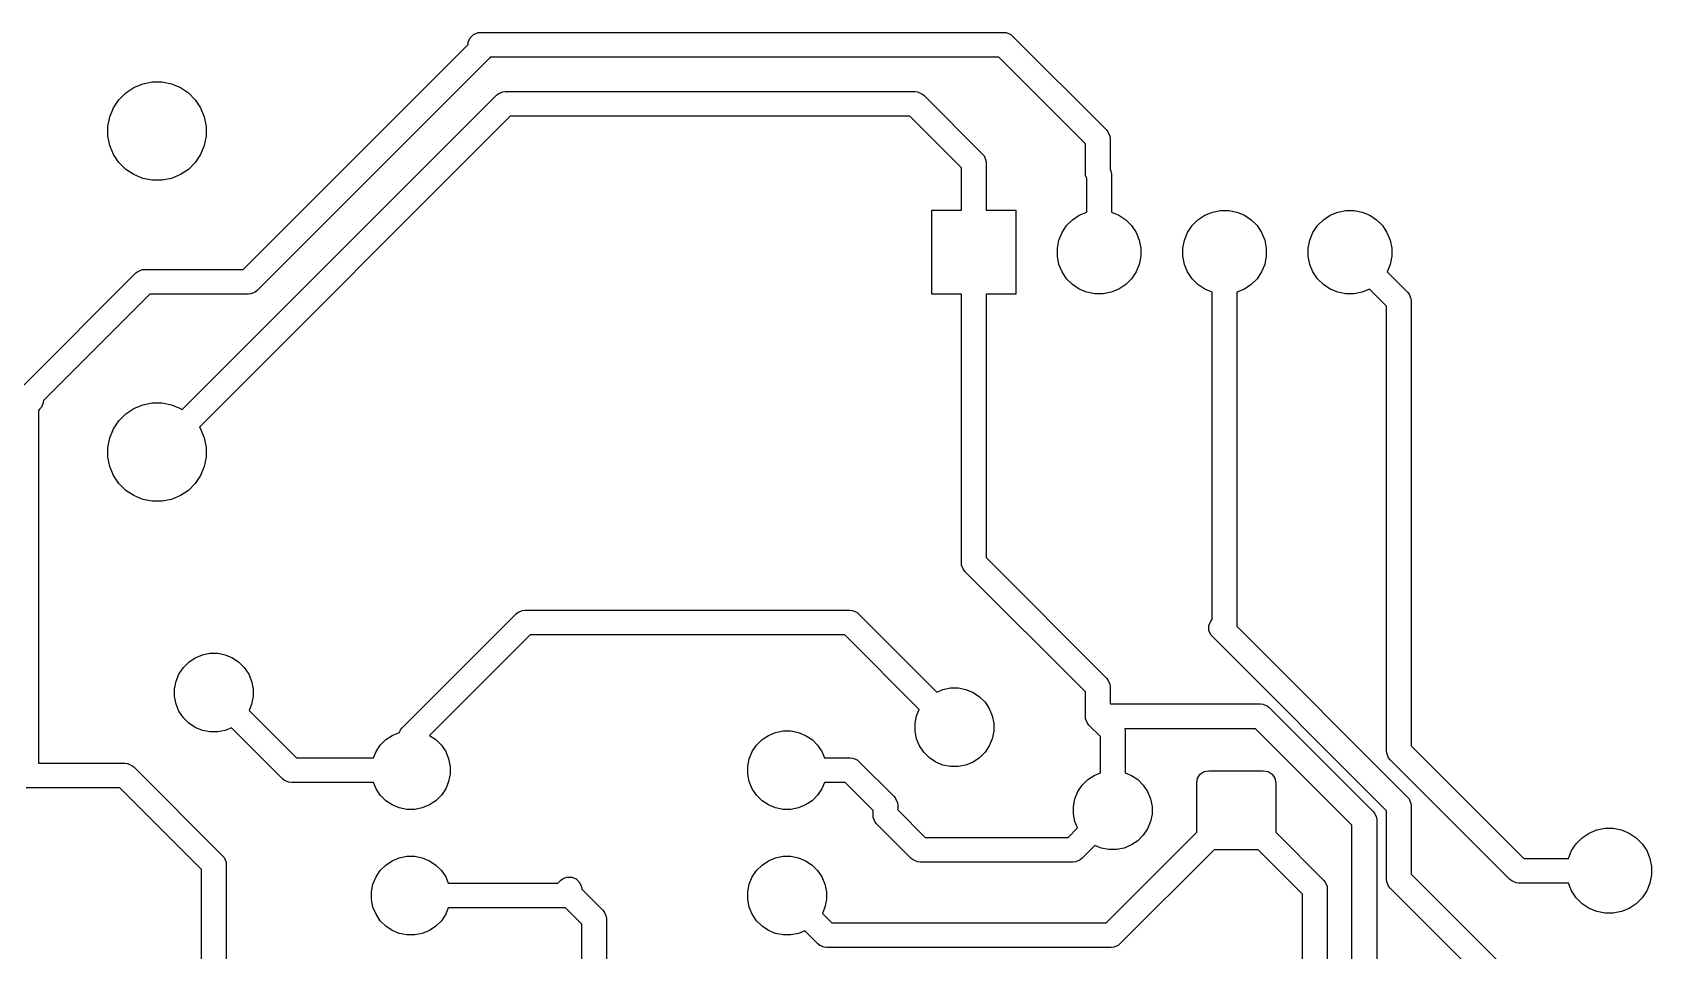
# Model space of a CAD drawing. Header units: inches. Extents: x 6.5 to 8.47, y -5.35 to -1.59.
# Drawn here: x 7.174 to 8.465, y -2.321 to -1.589 of the extents above; entities that cross this region are included whole.
import ezdxf

# ---------------------------------------------------------------- set-up
doc = ezdxf.new("R2010")
doc.units = ezdxf.units.IN
doc.header["$MEASUREMENT"] = 0
doc.layers.add('B.Cu', color=153, linetype='CONTINUOUS', true_color=0x4d7fc4)

msp = doc.modelspace()

# ---------------------------------------------------------------- linework, layer by layer
at = {"layer": 'B.Cu', "linetype": 'CONTINUOUS'}
for p, q in [((7.3424, -1.7776), (7.5217, -1.5983)), ((7.5217, -1.5983), (7.5218, -1.5965)), ((7.5218, -1.5965), (7.5233, -1.593)), ((7.5233, -1.593), (7.526, -1.5902)), ((7.526, -1.5902), (7.5296, -1.5888)), ((7.5296, -1.5888), (7.5315, -1.5886)), ((7.5315, -1.5886), (7.9488, -1.5886)), ((7.9488, -1.5886), (7.9507, -1.5888)), ((7.9507, -1.5888), (7.9543, -1.5902)), ((7.9543, -1.5902), (7.9543, -1.5902)), ((7.9543, -1.5902), (7.9558, -1.5915)), ((7.9558, -1.5915), (8.0306, -1.6663)), ((7.5385, -1.6093), (7.3534, -1.7944)), ((7.5393, -1.6083), (7.5385, -1.6093)), ((7.9447, -1.6083), (7.5393, -1.6083)), ((8.0138, -1.6773), (7.9447, -1.6083)), ((7.2432, -1.6423), (7.2486, -1.6369)), ((7.2486, -1.6369), (7.2551, -1.6326)), ((7.2551, -1.6326), (7.2622, -1.6296)), ((7.2622, -1.6296), (7.2698, -1.6281)), ((7.2698, -1.6281), (7.2775, -1.6281)), ((7.2775, -1.6281), (7.2851, -1.6296)), ((7.2851, -1.6296), (7.2922, -1.6326)), ((7.2922, -1.6326), (7.2986, -1.6369)), ((7.2935, -1.8894), (7.5442, -1.6387)), ((7.2986, -1.6369), (7.3041, -1.6423)), ((7.5442, -1.6387), (7.5457, -1.6375)), ((7.5457, -1.6375), (7.5493, -1.636)), ((7.5493, -1.636), (7.5512, -1.6358)), ((7.5493, -1.636), (7.5493, -1.636)), ((7.5512, -1.6358), (7.878, -1.6358)), ((7.878, -1.6358), (7.8799, -1.636)), ((7.8799, -1.636), (7.8834, -1.6375)), ((7.8834, -1.6375), (7.8834, -1.6375)), ((7.8834, -1.6375), (7.8849, -1.6387)), ((7.8849, -1.6387), (7.9318, -1.6856)), ((7.2359, -1.6559), (7.2389, -1.6488)), ((7.2389, -1.6488), (7.2432, -1.6423)), ((7.3041, -1.6423), (7.3083, -1.6488)), ((7.3083, -1.6488), (7.3113, -1.6559)), ((7.2344, -1.6635), (7.2359, -1.6559)), ((7.2344, -1.6712), (7.2344, -1.6635)), ((7.5553, -1.6555), (7.3074, -1.9033)), ((7.3113, -1.6559), (7.3128, -1.6635)), ((7.3128, -1.6635), (7.3128, -1.6712)), ((7.8739, -1.6555), (7.5553, -1.6555)), ((7.915, -1.6966), (7.8739, -1.6555)), ((7.2359, -1.6788), (7.2344, -1.6712)), ((7.3128, -1.6712), (7.3113, -1.6788)), ((8.0138, -1.7008), (8.0138, -1.6773)), ((8.0306, -1.6663), (8.0318, -1.6678)), ((8.0318, -1.6678), (8.0333, -1.6713)), ((8.0333, -1.6713), (8.0333, -1.6713)), ((8.0333, -1.6713), (8.0335, -1.6732)), ((8.0335, -1.6732), (8.0335, -1.6977)), ((7.2389, -1.6859), (7.2359, -1.6788)), ((7.2432, -1.6923), (7.2389, -1.6859)), ((7.3083, -1.6859), (7.3041, -1.6923)), ((7.3113, -1.6788), (7.3083, -1.6859)), ((7.9318, -1.6856), (7.933, -1.6871)), ((7.933, -1.6871), (7.933, -1.6871)), ((7.933, -1.6871), (7.9345, -1.6906)), ((7.9345, -1.6906), (7.9346, -1.6925)), ((7.2486, -1.6978), (7.2432, -1.6923)), ((7.2551, -1.702), (7.2486, -1.6978)), ((7.2622, -1.705), (7.2551, -1.702)), ((7.2922, -1.702), (7.2851, -1.705)), ((7.2986, -1.6978), (7.2922, -1.702)), ((7.3041, -1.6923), (7.2986, -1.6978)), ((7.915, -1.7303), (7.915, -1.6966)), ((7.9346, -1.6925), (7.9346, -1.7303)), ((8.014, -1.7027), (8.0138, -1.7008)), ((8.015, -1.7051), (8.014, -1.7027)), ((8.0335, -1.6977), (8.0345, -1.7)), ((8.0345, -1.7), (8.0346, -1.702)), ((8.0346, -1.702), (8.0346, -1.7318)), ((7.2698, -1.7065), (7.2622, -1.705)), ((7.2775, -1.7065), (7.2698, -1.7065)), ((7.2851, -1.705), (7.2775, -1.7065)), ((8.015, -1.7318), (8.015, -1.7051)), ((7.8913, -1.7972), (7.8913, -1.7303)), ((7.8913, -1.7303), (7.915, -1.7303)), ((7.9346, -1.7303), (7.9583, -1.7303)), ((7.9583, -1.7303), (7.9583, -1.7972)), ((7.9953, -1.748), (7.9989, -1.7425)), ((7.9989, -1.7425), (8.0036, -1.7379)), ((8.0036, -1.7379), (8.009, -1.7343)), ((8.009, -1.7343), (8.015, -1.7318)), ((8.0346, -1.7318), (8.0406, -1.7343)), ((8.0406, -1.7343), (8.046, -1.7379)), ((8.046, -1.7379), (8.0507, -1.7425)), ((8.0507, -1.7425), (8.0543, -1.748)), ((8.0953, -1.748), (8.0989, -1.7425)), ((8.0989, -1.7425), (8.1036, -1.7379)), ((8.1036, -1.7379), (8.109, -1.7343)), ((8.109, -1.7343), (8.1151, -1.7318)), ((8.1151, -1.7318), (8.1215, -1.7305)), ((8.1215, -1.7305), (8.1281, -1.7305)), ((8.1281, -1.7305), (8.1345, -1.7318)), ((8.1345, -1.7318), (8.1406, -1.7343)), ((8.1406, -1.7343), (8.146, -1.7379)), ((8.146, -1.7379), (8.1507, -1.7425)), ((8.1507, -1.7425), (8.1543, -1.748)), ((8.1953, -1.748), (8.1989, -1.7425)), ((8.1989, -1.7425), (8.2036, -1.7379)), ((8.2036, -1.7379), (8.209, -1.7343)), ((8.209, -1.7343), (8.2151, -1.7318)), ((8.2151, -1.7318), (8.2215, -1.7305)), ((8.2215, -1.7305), (8.2281, -1.7305)), ((8.2281, -1.7305), (8.2345, -1.7318)), ((8.2345, -1.7318), (8.2406, -1.7343)), ((8.2406, -1.7343), (8.246, -1.7379)), ((8.246, -1.7379), (8.2507, -1.7425)), ((8.2507, -1.7425), (8.2543, -1.748)), ((7.9915, -1.7605), (7.9928, -1.7541)), ((7.9928, -1.7541), (7.9953, -1.748)), ((8.0543, -1.748), (8.0568, -1.7541)), ((8.0568, -1.7541), (8.0581, -1.7605)), ((8.0915, -1.7605), (8.0928, -1.7541)), ((8.0928, -1.7541), (8.0953, -1.748)), ((8.1543, -1.748), (8.1568, -1.7541)), ((8.1568, -1.7541), (8.1581, -1.7605)), ((8.1915, -1.7605), (8.1928, -1.7541)), ((8.1928, -1.7541), (8.1953, -1.748)), ((8.2543, -1.748), (8.2568, -1.7541)), ((8.2568, -1.7541), (8.2581, -1.7605)), ((7.9915, -1.7671), (7.9915, -1.7605)), ((7.9928, -1.7735), (7.9915, -1.7671)), ((8.0581, -1.7671), (8.0568, -1.7735)), ((8.0581, -1.7605), (8.0581, -1.7671)), ((8.0915, -1.7671), (8.0915, -1.7605)), ((8.0928, -1.7735), (8.0915, -1.7671)), ((8.1581, -1.7671), (8.1568, -1.7735)), ((8.1581, -1.7605), (8.1581, -1.7671)), ((8.1915, -1.7671), (8.1915, -1.7605)), ((8.1928, -1.7735), (8.1915, -1.7671)), ((8.2581, -1.7671), (8.2568, -1.7735)), ((8.2581, -1.7605), (8.2581, -1.7671)), ((7.1663, -1.871), (7.2568, -1.7804)), ((7.2568, -1.7804), (7.2583, -1.7792)), ((7.2583, -1.7792), (7.2619, -1.7777)), ((7.2583, -1.7792), (7.2583, -1.7792)), ((7.2619, -1.7777), (7.2638, -1.7776)), ((7.2638, -1.7776), (7.3424, -1.7776)), ((7.9953, -1.7796), (7.9928, -1.7735)), ((7.9989, -1.785), (7.9953, -1.7796)), ((8.0543, -1.7796), (8.0507, -1.785)), ((8.0568, -1.7735), (8.0543, -1.7796)), ((8.0953, -1.7796), (8.0928, -1.7735)), ((8.0989, -1.785), (8.0953, -1.7796)), ((8.1543, -1.7796), (8.1507, -1.785)), ((8.1568, -1.7735), (8.1543, -1.7796)), ((8.1953, -1.7796), (8.1928, -1.7735)), ((8.1989, -1.785), (8.1953, -1.7796)), ((8.2568, -1.7735), (8.2544, -1.7794)), ((8.2544, -1.7794), (8.2707, -1.7958)), ((7.3534, -1.7944), (7.3519, -1.7956)), ((8.0036, -1.7896), (7.9989, -1.785)), ((8.009, -1.7933), (8.0036, -1.7896)), ((8.0151, -1.7958), (8.009, -1.7933)), ((8.0406, -1.7933), (8.0345, -1.7958)), ((8.046, -1.7896), (8.0406, -1.7933)), ((8.0507, -1.785), (8.046, -1.7896)), ((8.1036, -1.7896), (8.0989, -1.785)), ((8.109, -1.7933), (8.1036, -1.7896)), ((8.115, -1.7957), (8.109, -1.7933)), ((8.1406, -1.7933), (8.1346, -1.7957)), ((8.146, -1.7896), (8.1406, -1.7933)), ((8.1507, -1.785), (8.146, -1.7896)), ((8.2036, -1.7896), (8.1989, -1.785)), ((8.209, -1.7933), (8.2036, -1.7896)), ((8.2151, -1.7958), (8.209, -1.7933)), ((8.2404, -1.7933), (8.2345, -1.7958)), ((8.2539, -1.8068), (8.2404, -1.7933)), ((7.2679, -1.7972), (7.1831, -1.882)), ((7.3465, -1.7972), (7.2679, -1.7972)), ((7.3484, -1.7971), (7.3465, -1.7972)), ((7.3519, -1.7956), (7.3484, -1.7971)), ((7.3519, -1.7956), (7.3519, -1.7956)), ((7.915, -1.7972), (7.8913, -1.7972)), ((7.915, -2.0114), (7.915, -1.7972)), ((7.9583, -1.7972), (7.9346, -1.7972)), ((7.9346, -1.7972), (7.9346, -2.0073)), ((8.0215, -1.7971), (8.0151, -1.7958)), ((8.0281, -1.7971), (8.0215, -1.7971)), ((8.0345, -1.7958), (8.0281, -1.7971)), ((8.115, -2.0566), (8.115, -1.7957)), ((8.1346, -1.7957), (8.1346, -2.0606)), ((8.2215, -1.7971), (8.2151, -1.7958)), ((8.2281, -1.7971), (8.2215, -1.7971)), ((8.2345, -1.7958), (8.2281, -1.7971)), ((8.2539, -2.1614), (8.2539, -1.8068)), ((8.2707, -1.7958), (8.272, -1.7973)), ((8.272, -1.7973), (8.272, -1.7973)), ((8.272, -1.7973), (8.2734, -1.8008)), ((8.2734, -1.8008), (8.2736, -1.8028)), ((8.2736, -1.8028), (8.2736, -2.1573)), ((7.1829, -1.8838), (7.1814, -1.8874)), ((7.1831, -1.882), (7.1829, -1.8838)), ((7.2622, -1.8856), (7.2698, -1.884)), ((7.2698, -1.884), (7.2775, -1.884)), ((7.2775, -1.884), (7.2851, -1.8856)), ((7.1802, -1.8888), (7.1791, -1.8899)), ((7.1791, -1.8899), (7.1791, -2.1713)), ((7.1814, -1.8874), (7.1802, -1.8888)), ((7.1814, -1.8874), (7.1814, -1.8874)), ((7.2432, -1.8983), (7.2486, -1.8928)), ((7.2486, -1.8928), (7.2551, -1.8885)), ((7.2551, -1.8885), (7.2622, -1.8856)), ((7.2851, -1.8856), (7.2922, -1.8885)), ((7.2922, -1.8885), (7.2935, -1.8894)), ((7.2359, -1.9118), (7.2389, -1.9047)), ((7.2389, -1.9047), (7.2432, -1.8983)), ((7.3074, -1.9033), (7.3083, -1.9047)), ((7.3083, -1.9047), (7.3113, -1.9118)), ((7.2344, -1.9194), (7.2359, -1.9118)), ((7.2344, -1.9271), (7.2344, -1.9194)), ((7.3113, -1.9118), (7.3128, -1.9194)), ((7.3128, -1.9194), (7.3128, -1.9271)), ((7.2359, -1.9347), (7.2344, -1.9271)), ((7.2389, -1.9418), (7.2359, -1.9347)), ((7.3113, -1.9347), (7.3083, -1.9418)), ((7.3128, -1.9271), (7.3113, -1.9347)), ((7.2432, -1.9482), (7.2389, -1.9418)), ((7.2486, -1.9537), (7.2432, -1.9482)), ((7.3041, -1.9482), (7.2986, -1.9537)), ((7.3083, -1.9418), (7.3041, -1.9482)), ((7.2551, -1.9579), (7.2486, -1.9537)), ((7.2622, -1.9609), (7.2551, -1.9579)), ((7.2698, -1.9624), (7.2622, -1.9609)), ((7.2775, -1.9624), (7.2698, -1.9624)), ((7.2851, -1.9609), (7.2775, -1.9624)), ((7.2922, -1.9579), (7.2851, -1.9609)), ((7.2986, -1.9537), (7.2922, -1.9579)), ((7.9151, -2.0133), (7.915, -2.0114)), ((7.9166, -2.0169), (7.9151, -2.0133)), ((7.9346, -2.0073), (8.0306, -2.1033)), ((7.9178, -2.0184), (7.9166, -2.0169)), ((7.9166, -2.0169), (7.9166, -2.0169)), ((8.0138, -2.1143), (7.9178, -2.0184)), ((7.469, -2.143), (7.56, -2.0521)), ((7.56, -2.0521), (7.5615, -2.0509)), ((7.5615, -2.0509), (7.565, -2.0494)), ((7.5615, -2.0509), (7.5615, -2.0509)), ((7.565, -2.0494), (7.5669, -2.0492)), ((7.5669, -2.0492), (7.826, -2.0492)), ((7.826, -2.0492), (7.8279, -2.0494)), ((7.8279, -2.0494), (7.8315, -2.0509)), ((7.8315, -2.0509), (7.8315, -2.0509)), ((7.8315, -2.0509), (7.8329, -2.0521)), ((7.8329, -2.0521), (7.8953, -2.1145)), ((8.1124, -2.0615), (8.1139, -2.0579)), ((8.1124, -2.0653), (8.1124, -2.0615)), ((8.1139, -2.0689), (8.1124, -2.0653)), ((8.1139, -2.0579), (8.115, -2.0566)), ((8.1346, -2.0606), (8.1345, -2.0619)), ((8.1345, -2.0619), (8.2707, -2.1982)), ((7.571, -2.0689), (7.4909, -2.149)), ((7.8219, -2.0689), (7.571, -2.0689)), ((7.8814, -2.1284), (7.8219, -2.0689)), ((8.1151, -2.0703), (8.1139, -2.0689)), ((8.2539, -2.2092), (8.1151, -2.0703)), ((7.2946, -2.095), (7.2989, -2.0906)), ((7.2989, -2.0906), (7.3041, -2.0872)), ((7.3041, -2.0872), (7.3098, -2.0848)), ((7.3098, -2.0848), (7.3158, -2.0836)), ((7.3158, -2.0836), (7.322, -2.0836)), ((7.322, -2.0836), (7.328, -2.0848)), ((7.328, -2.0848), (7.3337, -2.0872)), ((7.3337, -2.0872), (7.3389, -2.0906)), ((7.3389, -2.0906), (7.3432, -2.095)), ((7.2888, -2.1058), (7.2911, -2.1001)), ((7.2911, -2.1001), (7.2946, -2.095)), ((7.3432, -2.095), (7.3467, -2.1001)), ((7.3467, -2.1001), (7.349, -2.1058)), ((8.0306, -2.1033), (8.0318, -2.1048)), ((7.2876, -2.1119), (7.2888, -2.1058)), ((7.2876, -2.118), (7.2876, -2.1119)), ((7.349, -2.1058), (7.3502, -2.1119)), ((7.3502, -2.1119), (7.3502, -2.118)), ((7.8953, -2.1145), (7.9003, -2.1124)), ((7.9003, -2.1124), (7.9064, -2.1112)), ((7.9064, -2.1112), (7.9125, -2.1112)), ((7.9125, -2.1112), (7.9186, -2.1124)), ((7.9186, -2.1124), (7.9243, -2.1147)), ((7.9243, -2.1147), (7.9294, -2.1182)), ((8.0138, -2.1339), (8.0138, -2.1143)), ((8.0318, -2.1048), (8.0318, -2.1048)), ((8.0318, -2.1048), (8.0333, -2.1083)), ((8.0333, -2.1083), (8.0335, -2.1102)), ((8.0335, -2.1102), (8.0335, -2.124)), ((7.2888, -2.1241), (7.2876, -2.118)), ((7.2911, -2.1298), (7.2888, -2.1241)), ((7.2946, -2.1349), (7.2911, -2.1298)), ((7.349, -2.1241), (7.347, -2.1291)), ((7.347, -2.1291), (7.3848, -2.1669)), ((7.3502, -2.118), (7.349, -2.1241)), ((7.8793, -2.1334), (7.8814, -2.1284)), ((7.9294, -2.1182), (7.9338, -2.1225)), ((7.9338, -2.1225), (7.9372, -2.1277)), ((7.9372, -2.1277), (7.9396, -2.1334)), ((8.0335, -2.124), (8.1535, -2.124)), ((8.1535, -2.124), (8.1555, -2.1242)), ((8.1555, -2.1242), (8.159, -2.1257)), ((8.159, -2.1257), (8.159, -2.1257)), ((8.159, -2.1257), (8.1605, -2.1269)), ((8.1605, -2.1269), (8.2432, -2.2096)), ((7.2989, -2.1393), (7.2946, -2.1349)), ((7.3041, -2.1427), (7.2989, -2.1393)), ((7.3098, -2.1451), (7.3041, -2.1427)), ((7.333, -2.143), (7.328, -2.1451)), ((7.3737, -2.1837), (7.333, -2.143)), ((7.4678, -2.1445), (7.469, -2.143)), ((7.8781, -2.1394), (7.8793, -2.1334)), ((7.8781, -2.1456), (7.8781, -2.1394)), ((7.9396, -2.1334), (7.9408, -2.1394)), ((7.9408, -2.1394), (7.9408, -2.1456)), ((8.014, -2.1358), (8.0138, -2.1339)), ((8.0154, -2.1393), (8.014, -2.1358)), ((8.014, -2.1358), (8.014, -2.1358)), ((8.0167, -2.1408), (8.0154, -2.1393)), ((8.0154, -2.1393), (8.0154, -2.1393)), ((8.0258, -2.1499), (8.0167, -2.1408)), ((7.3158, -2.1463), (7.3098, -2.1451)), ((7.322, -2.1463), (7.3158, -2.1463)), ((7.328, -2.1451), (7.322, -2.1463)), ((7.4516, -2.1568), (7.456, -2.1524)), ((7.456, -2.1524), (7.4611, -2.149)), ((7.4611, -2.149), (7.4668, -2.1466)), ((7.4668, -2.1466), (7.4669, -2.1466)), ((7.4669, -2.1466), (7.4678, -2.1445)), ((7.4678, -2.1445), (7.4678, -2.1445)), ((7.4909, -2.149), (7.496, -2.1524)), ((7.496, -2.1524), (7.5003, -2.1568)), ((7.7516, -2.1568), (7.756, -2.1524)), ((7.756, -2.1524), (7.7611, -2.149)), ((7.7611, -2.149), (7.7668, -2.1466)), ((7.7668, -2.1466), (7.7729, -2.1454)), ((7.7729, -2.1454), (7.7791, -2.1454)), ((7.7791, -2.1454), (7.7851, -2.1466)), ((7.7851, -2.1466), (7.7908, -2.149)), ((7.7908, -2.149), (7.796, -2.1524)), ((7.796, -2.1524), (7.8003, -2.1568)), ((7.8793, -2.1517), (7.8781, -2.1456)), ((7.8817, -2.1574), (7.8793, -2.1517)), ((7.9396, -2.1517), (7.9372, -2.1574)), ((7.9408, -2.1456), (7.9396, -2.1517)), ((8.0258, -2.1788), (8.0258, -2.1499)), ((8.1495, -2.1437), (8.0452, -2.1437)), ((8.0452, -2.1437), (8.0453, -2.144)), ((8.0453, -2.144), (8.0455, -2.1459)), ((8.0455, -2.1459), (8.0455, -2.1788)), ((8.2264, -2.2206), (8.1495, -2.1437)), ((7.3848, -2.1669), (7.4461, -2.1669)), ((7.4461, -2.1669), (7.4482, -2.1619)), ((7.4482, -2.1619), (7.4516, -2.1568)), ((7.5003, -2.1568), (7.5038, -2.1619)), ((7.5038, -2.1619), (7.5061, -2.1676)), ((7.5061, -2.1676), (7.5073, -2.1737)), ((7.7446, -2.1737), (7.7458, -2.1676)), ((7.7458, -2.1676), (7.7482, -2.1619)), ((7.7482, -2.1619), (7.7516, -2.1568)), ((7.8003, -2.1568), (7.8038, -2.1619)), ((7.8038, -2.1619), (7.8058, -2.1669)), ((7.8058, -2.1669), (7.8264, -2.1669)), ((7.8264, -2.1669), (7.8283, -2.1671)), ((7.8283, -2.1671), (7.8318, -2.1686)), ((7.8318, -2.1686), (7.8318, -2.1686)), ((7.8318, -2.1686), (7.8333, -2.1698)), ((7.8851, -2.1625), (7.8817, -2.1574)), ((7.8895, -2.1669), (7.8851, -2.1625)), ((7.8946, -2.1703), (7.8895, -2.1669)), ((7.9294, -2.1669), (7.9243, -2.1703)), ((7.9338, -2.1625), (7.9294, -2.1669)), ((7.9372, -2.1574), (7.9338, -2.1625)), ((8.2541, -2.1633), (8.2539, -2.1614)), ((8.2556, -2.1669), (8.2541, -2.1633)), ((8.2568, -2.1684), (8.2556, -2.1669)), ((8.2556, -2.1669), (8.2556, -2.1669)), ((8.3523, -2.2639), (8.2568, -2.1684)), ((8.2736, -2.1573), (8.3634, -2.2471)), ((7.1791, -2.1713), (7.248, -2.1713)), ((7.248, -2.1713), (7.25, -2.1714)), ((7.25, -2.1714), (7.2535, -2.1729)), ((7.2535, -2.1729), (7.2535, -2.1729)), ((7.2535, -2.1729), (7.255, -2.1741)), ((7.255, -2.1741), (7.3259, -2.245)), ((7.5073, -2.1799), (7.5061, -2.1859)), ((7.5073, -2.1737), (7.5073, -2.1799)), ((7.7446, -2.1799), (7.7446, -2.1737)), ((7.7458, -2.1859), (7.7446, -2.1799)), ((7.8333, -2.1698), (7.8613, -2.1978)), ((7.9003, -2.1727), (7.8946, -2.1703)), ((7.9064, -2.1739), (7.9003, -2.1727)), ((7.9125, -2.1739), (7.9064, -2.1739)), ((7.9186, -2.1727), (7.9125, -2.1739)), ((7.9243, -2.1703), (7.9186, -2.1727)), ((8.0157, -2.1843), (8.0208, -2.1809)), ((8.0208, -2.1809), (8.0258, -2.1788)), ((8.0455, -2.1788), (8.0505, -2.1809)), ((8.0505, -2.1809), (8.0556, -2.1843)), ((8.1033, -2.1832), (8.1054, -2.18)), ((8.1054, -2.18), (8.1086, -2.1779)), ((8.1086, -2.1779), (8.1124, -2.1772)), ((8.1124, -2.1772), (8.1557, -2.1772)), ((8.1557, -2.1772), (8.1595, -2.1779)), ((8.1595, -2.1779), (8.1627, -2.18)), ((8.1627, -2.18), (8.1648, -2.1832)), ((7.244, -2.1909), (7.1693, -2.1909)), ((7.3091, -2.256), (7.244, -2.1909)), ((7.3752, -2.185), (7.3737, -2.1837)), ((7.3788, -2.1864), (7.3752, -2.185)), ((7.3752, -2.185), (7.3752, -2.185)), ((7.3807, -2.1866), (7.3788, -2.1864)), ((7.4461, -2.1866), (7.3807, -2.1866)), ((7.4482, -2.1916), (7.4461, -2.1866)), ((7.4516, -2.1968), (7.4482, -2.1916)), ((7.5038, -2.1916), (7.5003, -2.1968)), ((7.5061, -2.1859), (7.5038, -2.1916)), ((7.7482, -2.1916), (7.7458, -2.1859)), ((7.7516, -2.1968), (7.7482, -2.1916)), ((7.8038, -2.1916), (7.8003, -2.1968)), ((7.8058, -2.1866), (7.8038, -2.1916)), ((7.8223, -2.1866), (7.8058, -2.1866)), ((7.8445, -2.2088), (7.8223, -2.1866)), ((8.0055, -2.1995), (8.0079, -2.1938)), ((8.0079, -2.1938), (8.0113, -2.1887)), ((8.0113, -2.1887), (8.0157, -2.1843)), ((8.0556, -2.1843), (8.06, -2.1887)), ((8.06, -2.1887), (8.0634, -2.1938)), ((8.0634, -2.1938), (8.0658, -2.1995)), ((8.1026, -2.187), (8.1033, -2.1832)), ((8.1026, -2.2262), (8.1026, -2.187)), ((8.1648, -2.1832), (8.1656, -2.187)), ((8.1656, -2.187), (8.1656, -2.2262)), ((7.456, -2.2011), (7.4516, -2.1968)), ((7.4611, -2.2045), (7.456, -2.2011)), ((7.4668, -2.2069), (7.4611, -2.2045)), ((7.4729, -2.2081), (7.4668, -2.2069)), ((7.4851, -2.2069), (7.4791, -2.2081)), ((7.4908, -2.2045), (7.4851, -2.2069)), ((7.496, -2.2011), (7.4908, -2.2045)), ((7.5003, -2.1968), (7.496, -2.2011)), ((7.756, -2.2011), (7.7516, -2.1968)), ((7.7611, -2.2045), (7.756, -2.2011)), ((7.7668, -2.2069), (7.7611, -2.2045)), ((7.7729, -2.2081), (7.7668, -2.2069)), ((7.7851, -2.2069), (7.7791, -2.2081)), ((7.7908, -2.2045), (7.7851, -2.2069)), ((7.796, -2.2011), (7.7908, -2.2045)), ((7.8003, -2.1968), (7.796, -2.2011)), ((7.8613, -2.1978), (7.8625, -2.1993)), ((7.8625, -2.1993), (7.864, -2.2028)), ((7.864, -2.2028), (7.864, -2.2028)), ((7.864, -2.2028), (7.8642, -2.2047)), ((7.8642, -2.2047), (7.8642, -2.2085)), ((8.0043, -2.2056), (8.0055, -2.1995)), ((8.0043, -2.2117), (8.0043, -2.2056)), ((8.0658, -2.1995), (8.067, -2.2056)), ((8.067, -2.2056), (8.067, -2.2117)), ((8.2707, -2.1982), (8.272, -2.1997)), ((8.272, -2.1997), (8.2723, -2.2005)), ((8.2723, -2.2005), (8.2734, -2.2032)), ((8.2734, -2.2032), (8.2736, -2.2051)), ((8.2736, -2.2051), (8.2736, -2.2597)), ((7.4791, -2.2081), (7.4729, -2.2081)), ((7.7791, -2.2081), (7.7729, -2.2081)), ((7.8445, -2.2126), (7.8445, -2.2088)), ((7.8447, -2.2145), (7.8445, -2.2126)), ((7.8461, -2.2181), (7.8447, -2.2145)), ((7.8474, -2.2196), (7.8461, -2.2181)), ((7.8461, -2.2181), (7.8461, -2.2181)), ((7.8749, -2.2471), (7.8474, -2.2196)), ((7.8642, -2.2085), (7.886, -2.2303)), ((8.0055, -2.2178), (8.0043, -2.2117)), ((8.0076, -2.2228), (8.0055, -2.2178)), ((8.0658, -2.2178), (8.0634, -2.2235)), ((8.067, -2.2117), (8.0658, -2.2178)), ((8.2264, -2.4016), (8.2264, -2.2206)), ((8.2432, -2.2096), (8.2444, -2.2111)), ((8.2444, -2.2111), (8.2444, -2.2111)), ((8.2444, -2.2111), (8.2459, -2.2146)), ((8.2459, -2.2146), (8.2461, -2.2165)), ((8.2461, -2.2165), (8.2461, -2.3975)), ((8.2539, -2.2638), (8.2539, -2.2092)), ((7.886, -2.2303), (8.0001, -2.2303)), ((8.0001, -2.2303), (8.0076, -2.2228)), ((8.0304, -2.2984), (8.1026, -2.2262)), ((8.0556, -2.233), (8.0505, -2.2364)), ((8.06, -2.2286), (8.0556, -2.233)), ((8.0634, -2.2235), (8.06, -2.2286)), ((8.1656, -2.2262), (8.2038, -2.2645)), ((8.4052, -2.2354), (8.4099, -2.2306)), ((8.4099, -2.2306), (8.4155, -2.2269)), ((8.4155, -2.2269), (8.4216, -2.2244)), ((8.4216, -2.2244), (8.4282, -2.2231)), ((8.4282, -2.2231), (8.4348, -2.2231)), ((8.4348, -2.2231), (8.4414, -2.2244)), ((8.4414, -2.2244), (8.4475, -2.2269)), ((8.4475, -2.2269), (8.4531, -2.2306)), ((8.4531, -2.2306), (8.4578, -2.2354)), ((7.3259, -2.245), (7.3271, -2.2465)), ((7.3271, -2.2465), (7.3271, -2.2465)), ((7.3271, -2.2465), (7.3286, -2.25)), ((7.4668, -2.2466), (7.4729, -2.2454)), ((7.4729, -2.2454), (7.4791, -2.2454)), ((7.4791, -2.2454), (7.4851, -2.2466)), ((7.7668, -2.2466), (7.7729, -2.2454)), ((7.7729, -2.2454), (7.7791, -2.2454)), ((7.7791, -2.2454), (7.7851, -2.2466)), ((8.0215, -2.2367), (8.0111, -2.2471)), ((8.0265, -2.2388), (8.0215, -2.2367)), ((8.0325, -2.24), (8.0265, -2.2388)), ((8.0387, -2.24), (8.0325, -2.24)), ((8.0448, -2.2388), (8.0387, -2.24)), ((8.1165, -2.2402), (8.0414, -2.3152)), ((8.0505, -2.2364), (8.0448, -2.2388)), ((8.1516, -2.2402), (8.1165, -2.2402)), ((8.187, -2.2755), (8.1516, -2.2402)), ((8.399, -2.2471), (8.4015, -2.2409)), ((8.4015, -2.2409), (8.4052, -2.2354)), ((8.4578, -2.2354), (8.4615, -2.2409)), ((8.4615, -2.2409), (8.464, -2.2471)), ((7.3091, -2.3898), (7.3091, -2.256)), ((7.3286, -2.25), (7.3287, -2.252)), ((7.3287, -2.252), (7.3287, -2.3857)), ((7.4482, -2.2619), (7.4516, -2.2568)), ((7.4516, -2.2568), (7.456, -2.2524)), ((7.456, -2.2524), (7.4611, -2.249)), ((7.4611, -2.249), (7.4668, -2.2466)), ((7.4851, -2.2466), (7.4908, -2.249)), ((7.4908, -2.249), (7.496, -2.2524)), ((7.496, -2.2524), (7.5003, -2.2568)), ((7.5003, -2.2568), (7.5038, -2.2619)), ((7.7482, -2.2619), (7.7516, -2.2568)), ((7.7516, -2.2568), (7.756, -2.2524)), ((7.756, -2.2524), (7.7611, -2.249)), ((7.7611, -2.249), (7.7668, -2.2466)), ((7.7851, -2.2466), (7.7908, -2.249)), ((7.7908, -2.249), (7.796, -2.2524)), ((7.796, -2.2524), (7.8003, -2.2568)), ((7.8003, -2.2568), (7.8038, -2.2619)), ((7.8764, -2.2483), (7.8749, -2.2471)), ((7.88, -2.2498), (7.8764, -2.2483)), ((7.8764, -2.2483), (7.8764, -2.2483)), ((7.8819, -2.25), (7.88, -2.2498)), ((8.0041, -2.25), (7.8819, -2.25)), ((8.0061, -2.2498), (8.0041, -2.25)), ((8.0096, -2.2483), (8.0061, -2.2498)), ((8.0111, -2.2471), (8.0096, -2.2483)), ((8.0096, -2.2483), (8.0096, -2.2483)), ((8.3634, -2.2471), (8.399, -2.2471)), ((8.399, -2.2471), (8.399, -2.2471)), ((8.464, -2.2471), (8.4653, -2.2536)), ((8.4653, -2.2536), (8.4653, -2.2603)), ((7.4446, -2.2737), (7.4458, -2.2676)), ((7.4458, -2.2676), (7.4482, -2.2619)), ((7.5038, -2.2619), (7.5058, -2.2669)), ((7.5058, -2.2669), (7.5932, -2.2669)), ((7.5932, -2.2669), (7.5954, -2.2647)), ((7.5954, -2.2647), (7.5969, -2.2635)), ((7.5969, -2.2635), (7.6004, -2.262)), ((7.6004, -2.262), (7.6043, -2.262)), ((7.6043, -2.262), (7.6078, -2.2635)), ((7.6078, -2.2635), (7.6105, -2.2662)), ((7.6105, -2.2662), (7.612, -2.2697)), ((7.612, -2.2697), (7.612, -2.2697)), ((7.612, -2.2697), (7.6122, -2.2715)), ((7.6122, -2.2715), (7.629, -2.2883)), ((7.7446, -2.2737), (7.7458, -2.2676)), ((7.7458, -2.2676), (7.7482, -2.2619)), ((7.8038, -2.2619), (7.8061, -2.2676)), ((7.8061, -2.2676), (7.8073, -2.2737)), ((8.2038, -2.2645), (8.205, -2.266)), ((8.205, -2.266), (8.2053, -2.2666)), ((8.2053, -2.2666), (8.2065, -2.2695)), ((8.2065, -2.2695), (8.2067, -2.2715)), ((8.2067, -2.2715), (8.2067, -2.5046)), ((8.2541, -2.2657), (8.2539, -2.2638)), ((8.2556, -2.2692), (8.2541, -2.2657)), ((8.2568, -2.2707), (8.2556, -2.2692)), ((8.2556, -2.2692), (8.2556, -2.2692)), ((8.35, -2.3639), (8.2568, -2.2707)), ((8.2736, -2.2597), (8.361, -2.3471)), ((8.3538, -2.2651), (8.3523, -2.2639)), ((8.3574, -2.2666), (8.3538, -2.2651)), ((8.3538, -2.2651), (8.3538, -2.2651)), ((8.3593, -2.2668), (8.3574, -2.2666)), ((8.399, -2.2668), (8.3593, -2.2668)), ((8.4015, -2.273), (8.399, -2.2668)), ((8.399, -2.2668), (8.399, -2.2668)), ((8.464, -2.2668), (8.4615, -2.273)), ((8.4653, -2.2603), (8.464, -2.2668)), ((7.4446, -2.2799), (7.4446, -2.2737)), ((7.4458, -2.2859), (7.4446, -2.2799)), ((7.7446, -2.2799), (7.7446, -2.2737)), ((7.7458, -2.2859), (7.7446, -2.2799)), ((7.8073, -2.2799), (7.8061, -2.2859)), ((7.8073, -2.2737), (7.8073, -2.2799)), ((8.187, -2.5087), (8.187, -2.2755)), ((8.4052, -2.2785), (8.4015, -2.273)), ((8.4099, -2.2832), (8.4052, -2.2785)), ((8.4155, -2.2869), (8.4099, -2.2832)), ((8.4531, -2.2832), (8.4475, -2.2869)), ((8.4578, -2.2785), (8.4531, -2.2832)), ((8.4615, -2.273), (8.4578, -2.2785)), ((7.4482, -2.2916), (7.4458, -2.2859)), ((7.4516, -2.2968), (7.4482, -2.2916)), ((7.456, -2.3011), (7.4516, -2.2968)), ((7.5003, -2.2968), (7.496, -2.3011)), ((7.5038, -2.2916), (7.5003, -2.2968)), ((7.5058, -2.2866), (7.5038, -2.2916)), ((7.5972, -2.2866), (7.5058, -2.2866)), ((7.5992, -2.2864), (7.5972, -2.2866)), ((7.6122, -2.2994), (7.5992, -2.2864)), ((7.5992, -2.2864), (7.5992, -2.2864)), ((7.629, -2.2883), (7.6302, -2.2898)), ((7.6302, -2.2898), (7.6317, -2.2934)), ((7.6317, -2.2934), (7.6317, -2.2934)), ((7.6317, -2.2934), (7.6319, -2.2953)), ((7.6319, -2.2953), (7.6319, -2.5983)), ((7.7482, -2.2916), (7.7458, -2.2859)), ((7.7516, -2.2968), (7.7482, -2.2916)), ((7.756, -2.3011), (7.7516, -2.2968)), ((7.8061, -2.2859), (7.8041, -2.2909)), ((7.8041, -2.2909), (7.8116, -2.2984)), ((8.4216, -2.2895), (8.4155, -2.2869)), ((8.4282, -2.2908), (8.4216, -2.2895)), ((8.4348, -2.2908), (8.4282, -2.2908)), ((8.4414, -2.2895), (8.4348, -2.2908)), ((8.4475, -2.2869), (8.4414, -2.2895)), ((7.4611, -2.3045), (7.456, -2.3011)), ((7.4668, -2.3069), (7.4611, -2.3045)), ((7.4729, -2.3081), (7.4668, -2.3069)), ((7.4791, -2.3081), (7.4729, -2.3081)), ((7.4851, -2.3069), (7.4791, -2.3081)), ((7.4908, -2.3045), (7.4851, -2.3069)), ((7.496, -2.3011), (7.4908, -2.3045)), ((7.6122, -2.6024), (7.6122, -2.2994)), ((7.7611, -2.3045), (7.756, -2.3011)), ((7.7668, -2.3069), (7.7611, -2.3045)), ((7.7729, -2.3081), (7.7668, -2.3069)), ((7.7791, -2.3081), (7.7729, -2.3081)), ((7.7851, -2.3069), (7.7791, -2.3081)), ((7.7901, -2.3048), (7.7851, -2.3069)), ((7.8005, -2.3152), (7.7901, -2.3048)), ((7.8116, -2.2984), (7.8309, -2.2984)), ((7.8309, -2.2984), (8.0304, -2.2984)), ((7.802, -2.3165), (7.8005, -2.3152)), ((7.8056, -2.3179), (7.802, -2.3165)), ((7.802, -2.3165), (7.802, -2.3165)), ((7.8075, -2.3181), (7.8056, -2.3179)), ((7.8309, -2.3181), (7.8075, -2.3181)), ((8.0345, -2.3181), (7.8309, -2.3181)), ((8.0364, -2.3179), (8.0345, -2.3181)), ((8.0399, -2.3165), (8.0364, -2.3179)), ((8.0414, -2.3152), (8.0399, -2.3165)), ((8.0399, -2.3165), (8.0399, -2.3165))]:
    msp.add_line(p, q, dxfattribs=at)

doc.saveas('drawing.dxf')
